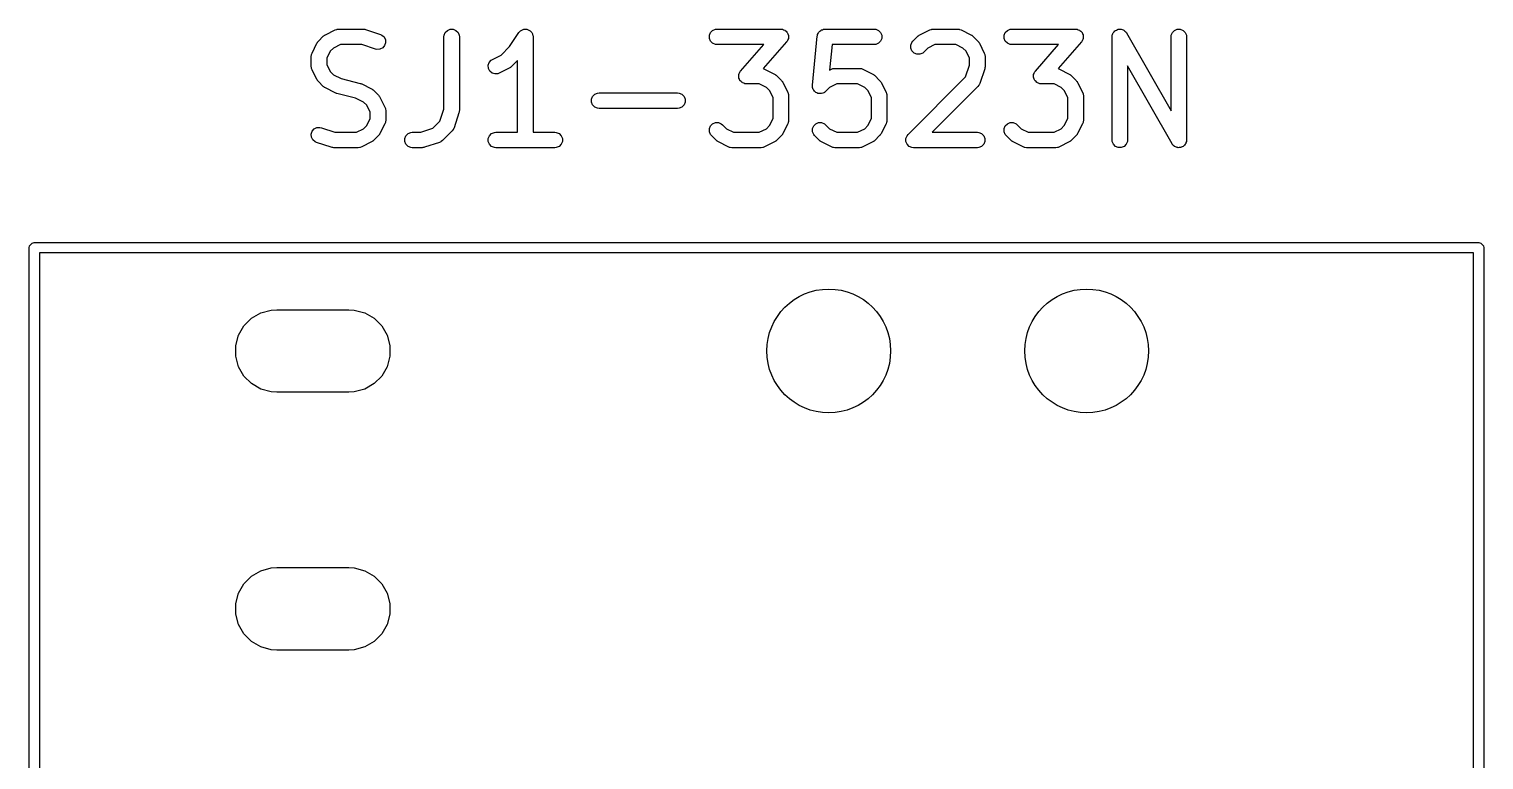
# Model space of a CAD drawing. Extents: x 2.26 to 6.35, y -6.6 to -4.52.
# Drawn here: x 5.761 to 6.316, y -4.884 to -4.605 of the extents above; entities that cross this region are included whole.
import ezdxf

# ---------------------------------------------------------------- set-up
doc = ezdxf.new("R2010")
doc.units = 0
doc.header["$MEASUREMENT"] = 0
doc.layers.add('BLACK', color=7, linetype='CONTINUOUS')

msp = doc.modelspace()

# ---------------------------------------------------------------- linework, layer by layer
at = {"layer": 'BLACK', "linetype": 'CONTINUOUS'}
for p, q in [((5.87363, -4.60749), (5.87738, -4.60562)), ((5.87738, -4.60562), (5.87792, -4.60541)), ((5.87792, -4.60541), (5.87803, -4.60541)), ((5.87803, -4.60541), (5.87812, -4.60536)), ((5.87812, -4.60536), (5.8787, -4.60531)), ((5.8787, -4.60531), (5.88807, -4.60531)), ((5.88807, -4.60531), (5.88837, -4.60534)), ((5.88837, -4.60534), (5.88844, -4.60533)), ((5.88844, -4.60533), (5.88855, -4.60535)), ((5.88855, -4.60535), (5.88865, -4.60536)), ((5.88865, -4.60536), (5.88872, -4.60539)), ((5.88872, -4.60539), (5.88901, -4.60546)), ((5.88901, -4.60546), (5.89463, -4.60733)), ((5.89463, -4.60733), (5.89516, -4.60757)), ((5.91892, -4.60768), (5.91937, -4.60662)), ((5.91937, -4.60662), (5.92018, -4.60581)), ((5.92018, -4.60581), (5.92124, -4.60536)), ((5.92124, -4.60536), (5.9224, -4.60536)), ((5.9224, -4.60536), (5.92346, -4.60581)), ((5.92346, -4.60581), (5.92428, -4.60662)), ((5.92428, -4.60662), (5.92472, -4.60768)), ((5.9439, -4.612), (5.94749, -4.60662)), ((5.94749, -4.60662), (5.94785, -4.60617)), ((5.94749, -4.60662), (5.94749, -4.60662)), ((5.94749, -4.60662), (5.94749, -4.60662)), ((5.94749, -4.60662), (5.94749, -4.60662)), ((5.94785, -4.60617), (5.94809, -4.60601)), ((5.94809, -4.60601), (5.9483, -4.60581)), ((5.9483, -4.60581), (5.94857, -4.60569)), ((5.94857, -4.60569), (5.94881, -4.60553)), ((5.94881, -4.60553), (5.9491, -4.60548)), ((5.9491, -4.60548), (5.94937, -4.60536)), ((5.94937, -4.60536), (5.94966, -4.60536)), ((5.94966, -4.60536), (5.94994, -4.60531)), ((5.94994, -4.60531), (5.95023, -4.60536)), ((5.95023, -4.60536), (5.95052, -4.60536)), ((5.95052, -4.60536), (5.95079, -4.60548)), ((5.95079, -4.60548), (5.95107, -4.60553)), ((5.95107, -4.60553), (5.95131, -4.60569)), ((5.95131, -4.60569), (5.95158, -4.60581)), ((5.95158, -4.60581), (5.95179, -4.60601)), ((5.95179, -4.60601), (5.95203, -4.60617)), ((5.95203, -4.60617), (5.95219, -4.60641)), ((5.95219, -4.60641), (5.9524, -4.60662)), ((5.9524, -4.60662), (5.95251, -4.60689)), ((5.95251, -4.60689), (5.95267, -4.60713)), ((5.95267, -4.60713), (5.95273, -4.60741)), ((5.95273, -4.60741), (5.95284, -4.60768)), ((6.02016, -4.60768), (6.0206, -4.60662)), ((6.0206, -4.60662), (6.02142, -4.60581)), ((6.02142, -4.60581), (6.02248, -4.60536)), ((6.02248, -4.60536), (6.02306, -4.60531)), ((6.02306, -4.60531), (6.04743, -4.60531)), ((6.04743, -4.60531), (6.04773, -4.60534)), ((6.04773, -4.60534), (6.04781, -4.60533)), ((6.04781, -4.60533), (6.04787, -4.60535)), ((6.04787, -4.60535), (6.04801, -4.60536)), ((6.04801, -4.60536), (6.04845, -4.60555)), ((6.04845, -4.60555), (6.0489, -4.6057)), ((6.0489, -4.6057), (6.04898, -4.60577)), ((6.04898, -4.60577), (6.04907, -4.60581)), ((6.04907, -4.60581), (6.04941, -4.60614)), ((6.04941, -4.60614), (6.04977, -4.60646)), ((6.04977, -4.60646), (6.04981, -4.60655)), ((6.04981, -4.60655), (6.04988, -4.60662)), ((6.04988, -4.60662), (6.05007, -4.60706)), ((6.05007, -4.60706), (6.05028, -4.60749)), ((6.06143, -4.60762), (6.06148, -4.6074)), ((6.06148, -4.6074), (6.06168, -4.60702)), ((6.06168, -4.60702), (6.06185, -4.60662)), ((6.06185, -4.60662), (6.06195, -4.60651)), ((6.06195, -4.60651), (6.06202, -4.60638)), ((6.06202, -4.60638), (6.06236, -4.60611)), ((6.06236, -4.60611), (6.06266, -4.60581)), ((6.06266, -4.60581), (6.0628, -4.60575)), ((6.0628, -4.60575), (6.06291, -4.60565)), ((6.06291, -4.60565), (6.06333, -4.60553)), ((6.06333, -4.60553), (6.06373, -4.60536)), ((6.06373, -4.60536), (6.06395, -4.60534)), ((6.06395, -4.60534), (6.06402, -4.60532)), ((6.06402, -4.60532), (6.06409, -4.60533)), ((6.06409, -4.60533), (6.0643, -4.60531)), ((6.0643, -4.60531), (6.08305, -4.60531)), ((6.08305, -4.60531), (6.08363, -4.60536)), ((6.08363, -4.60536), (6.08469, -4.60581)), ((6.08469, -4.60581), (6.08551, -4.60662)), ((6.08551, -4.60662), (6.08595, -4.60768)), ((6.10048, -4.60749), (6.10423, -4.60562)), ((6.10423, -4.60562), (6.10477, -4.60541)), ((6.10477, -4.60541), (6.10487, -4.60541)), ((6.10487, -4.60541), (6.10497, -4.60536)), ((6.10497, -4.60536), (6.10555, -4.60531)), ((6.10555, -4.60531), (6.11492, -4.60531)), ((6.11492, -4.60531), (6.1155, -4.60536)), ((6.1155, -4.60536), (6.1156, -4.60541)), ((6.1156, -4.60541), (6.1157, -4.60541)), ((6.1157, -4.60541), (6.11624, -4.60562)), ((6.11624, -4.60562), (6.11999, -4.60749)), ((6.13265, -4.60768), (6.13309, -4.60662)), ((6.13309, -4.60662), (6.1339, -4.60581)), ((6.1339, -4.60581), (6.13497, -4.60536)), ((6.13497, -4.60536), (6.13554, -4.60531)), ((6.13554, -4.60531), (6.15992, -4.60531)), ((6.15992, -4.60531), (6.16022, -4.60534)), ((6.16022, -4.60534), (6.1603, -4.60533)), ((6.1603, -4.60533), (6.16035, -4.60535)), ((6.16035, -4.60535), (6.16049, -4.60536)), ((6.16049, -4.60536), (6.16093, -4.60555)), ((6.16093, -4.60555), (6.16139, -4.6057)), ((6.16139, -4.6057), (6.16146, -4.60577)), ((6.16146, -4.60577), (6.16156, -4.60581)), ((6.16156, -4.60581), (6.1619, -4.60614)), ((6.1619, -4.60614), (6.16226, -4.60646)), ((6.16226, -4.60646), (6.1623, -4.60655)), ((6.1623, -4.60655), (6.16237, -4.60662)), ((6.16237, -4.60662), (6.16255, -4.60706)), ((6.16255, -4.60706), (6.16277, -4.60749)), ((6.17389, -4.60768), (6.17404, -4.60732)), ((6.17404, -4.60732), (6.17415, -4.60694)), ((6.17415, -4.60694), (6.17426, -4.60679)), ((6.17426, -4.60679), (6.17433, -4.60662)), ((6.17433, -4.60662), (6.17461, -4.60634)), ((6.17461, -4.60634), (6.17485, -4.60603)), ((6.17485, -4.60603), (6.17502, -4.60594)), ((6.17502, -4.60594), (6.17515, -4.60581)), ((6.17515, -4.60581), (6.17551, -4.60566)), ((6.17551, -4.60566), (6.17585, -4.60546)), ((6.17585, -4.60546), (6.17604, -4.60544)), ((6.17604, -4.60544), (6.17621, -4.60536)), ((6.17621, -4.60536), (6.17661, -4.60536)), ((6.17661, -4.60536), (6.17699, -4.60532)), ((6.17699, -4.60532), (6.17718, -4.60536)), ((6.17718, -4.60536), (6.17736, -4.60536)), ((6.17736, -4.60536), (6.17773, -4.60551)), ((6.17773, -4.60551), (6.17811, -4.60562)), ((6.17811, -4.60562), (6.17826, -4.60573)), ((6.17826, -4.60573), (6.17843, -4.60581)), ((6.17843, -4.60581), (6.17871, -4.60608)), ((6.17871, -4.60608), (6.17902, -4.60632)), ((6.17902, -4.60632), (6.17919, -4.60656)), ((6.17919, -4.60656), (6.17924, -4.60662)), ((6.17924, -4.60662), (6.17927, -4.60667)), ((6.17927, -4.60667), (6.17935, -4.6068)), ((6.17935, -4.6068), (6.19633, -4.63651)), ((6.19639, -4.60768), (6.19683, -4.60662)), ((6.19683, -4.60662), (6.19765, -4.60581)), ((6.19765, -4.60581), (6.19871, -4.60536)), ((6.19871, -4.60536), (6.19986, -4.60536)), ((6.19986, -4.60536), (6.20093, -4.60581)), ((6.20093, -4.60581), (6.20174, -4.60662)), ((6.20174, -4.60662), (6.20218, -4.60768)), ((5.86856, -4.61444), (5.87044, -4.61069)), ((5.87044, -4.61069), (5.87059, -4.61044)), ((5.87059, -4.61044), (5.87062, -4.61037)), ((5.87062, -4.61037), (5.87069, -4.61029)), ((5.87069, -4.61029), (5.87074, -4.6102)), ((5.87074, -4.6102), (5.8708, -4.61015)), ((5.8708, -4.61015), (5.87099, -4.60992)), ((5.87099, -4.60992), (5.87286, -4.60805)), ((5.87286, -4.60805), (5.87309, -4.60786)), ((5.87309, -4.60786), (5.87314, -4.6078)), ((5.87314, -4.6078), (5.87323, -4.60775)), ((5.87323, -4.60775), (5.87331, -4.60768)), ((5.87331, -4.60768), (5.87338, -4.60765)), ((5.87338, -4.60765), (5.87363, -4.60749)), ((5.8767, -4.61256), (5.8755, -4.61376)), ((5.8794, -4.61121), (5.8767, -4.61256)), ((5.8876, -4.61121), (5.8794, -4.61121)), ((5.89277, -4.61294), (5.8876, -4.61121)), ((5.89333, -4.61306), (5.89277, -4.61294)), ((5.89448, -4.61298), (5.89333, -4.61306)), ((5.89551, -4.61247), (5.89448, -4.61298)), ((5.89516, -4.60757), (5.89603, -4.60832)), ((5.89626, -4.6116), (5.89551, -4.61247)), ((5.89603, -4.60832), (5.89655, -4.60936)), ((5.89663, -4.6105), (5.89626, -4.6116)), ((5.89655, -4.60936), (5.89663, -4.6105)), ((5.91887, -4.60826), (5.91892, -4.60768)), ((5.91887, -4.6359), (5.91887, -4.60826)), ((5.92472, -4.60768), (5.92477, -4.60826)), ((5.92477, -4.60826), (5.92477, -4.63638)), ((5.94069, -4.61521), (5.9439, -4.612)), ((5.95284, -4.60768), (5.95289, -4.60825)), ((5.95289, -4.60825), (5.95289, -4.60826)), ((5.95289, -4.60826), (5.95289, -4.60826)), ((5.95289, -4.60826), (5.95289, -4.60826)), ((5.95289, -4.60826), (5.95289, -4.64468)), ((6.02016, -4.60884), (6.02016, -4.60768)), ((6.0206, -4.6099), (6.02016, -4.60884)), ((6.02142, -4.61072), (6.0206, -4.6099)), ((6.02248, -4.61116), (6.02142, -4.61072)), ((6.02306, -4.61121), (6.02248, -4.61116)), ((6.04092, -4.61121), (6.02306, -4.61121)), ((6.03208, -4.62131), (6.04092, -4.61121)), ((6.04965, -4.6102), (6.04072, -4.62041)), ((6.04983, -4.60996), (6.04965, -4.6102)), ((6.04988, -4.6099), (6.04983, -4.60996)), ((6.04991, -4.60985), (6.04988, -4.6099)), ((6.04999, -4.60973), (6.04991, -4.60985)), ((6.05014, -4.60928), (6.04999, -4.60973)), ((6.05033, -4.60884), (6.05014, -4.60928)), ((6.05028, -4.60749), (6.05029, -4.60759)), ((6.05029, -4.60759), (6.05033, -4.60768)), ((6.05033, -4.60768), (6.05033, -4.60816)), ((6.05033, -4.60816), (6.05036, -4.60864)), ((6.05036, -4.60864), (6.05033, -4.60874)), ((6.05033, -4.60874), (6.05033, -4.60884)), ((6.05949, -4.62671), (6.06136, -4.60797)), ((6.06136, -4.60797), (6.06141, -4.60776)), ((6.06141, -4.60768), (6.06143, -4.60762)), ((6.06141, -4.60776), (6.06141, -4.60768)), ((6.06697, -4.61121), (6.066, -4.62098)), ((6.08305, -4.61121), (6.06697, -4.61121)), ((6.08363, -4.61116), (6.08305, -4.61121)), ((6.08469, -4.61072), (6.08363, -4.61116)), ((6.08551, -4.6099), (6.08469, -4.61072)), ((6.08595, -4.60884), (6.08551, -4.6099)), ((6.08595, -4.60768), (6.08595, -4.60884)), ((6.09703, -4.61143), (6.09747, -4.61037)), ((6.09703, -4.61259), (6.09703, -4.61143)), ((6.09747, -4.61365), (6.09703, -4.61259)), ((6.09747, -4.61037), (6.09784, -4.60992)), ((6.09784, -4.60992), (6.09971, -4.60805)), ((6.09971, -4.60805), (6.09994, -4.60786)), ((6.09994, -4.60786), (6.09999, -4.6078)), ((6.09999, -4.6078), (6.10008, -4.60775)), ((6.10008, -4.60775), (6.10016, -4.60768)), ((6.10016, -4.60768), (6.10023, -4.60765)), ((6.10023, -4.60765), (6.10048, -4.60749)), ((6.10355, -4.61256), (6.10201, -4.6141)), ((6.10624, -4.61121), (6.10355, -4.61256)), ((6.11422, -4.61121), (6.10624, -4.61121)), ((6.11692, -4.61256), (6.11422, -4.61121)), ((6.11812, -4.61376), (6.11692, -4.61256)), ((6.11999, -4.60749), (6.12024, -4.60765)), ((6.12024, -4.60765), (6.12031, -4.60768)), ((6.12031, -4.60768), (6.12039, -4.60775)), ((6.12039, -4.60775), (6.12048, -4.6078)), ((6.12048, -4.6078), (6.12053, -4.60786)), ((6.12053, -4.60786), (6.12076, -4.60805)), ((6.12076, -4.60805), (6.12263, -4.60992)), ((6.12263, -4.60992), (6.12282, -4.61015)), ((6.12282, -4.61015), (6.12288, -4.6102)), ((6.12288, -4.6102), (6.12293, -4.61029)), ((6.12293, -4.61029), (6.123, -4.61037)), ((6.123, -4.61037), (6.12303, -4.61044)), ((6.12303, -4.61044), (6.12319, -4.61069)), ((6.12319, -4.61069), (6.12506, -4.61444)), ((6.13265, -4.60884), (6.13265, -4.60768)), ((6.13309, -4.6099), (6.13265, -4.60884)), ((6.1339, -4.61072), (6.13309, -4.6099)), ((6.13497, -4.61116), (6.1339, -4.61072)), ((6.13554, -4.61121), (6.13497, -4.61116)), ((6.15341, -4.61121), (6.13554, -4.61121)), ((6.14457, -4.62131), (6.15341, -4.61121)), ((6.16214, -4.6102), (6.1532, -4.62041)), ((6.16232, -4.60996), (6.16214, -4.6102)), ((6.16237, -4.6099), (6.16232, -4.60996)), ((6.16239, -4.60985), (6.16237, -4.6099)), ((6.16247, -4.60973), (6.16239, -4.60985)), ((6.16263, -4.60928), (6.16247, -4.60973)), ((6.16281, -4.60884), (6.16263, -4.60928)), ((6.16277, -4.60749), (6.16277, -4.60759)), ((6.16277, -4.60759), (6.16281, -4.60768)), ((6.16281, -4.60768), (6.16281, -4.60816)), ((6.16281, -4.60816), (6.16284, -4.60864)), ((6.16284, -4.60864), (6.16281, -4.60874)), ((6.16281, -4.60874), (6.16281, -4.60884)), ((6.17384, -4.60805), (6.17386, -4.60798)), ((6.17385, -4.60811), (6.17384, -4.60805)), ((6.17384, -4.60826), (6.17385, -4.60811)), ((6.17384, -4.64763), (6.17384, -4.60826)), ((6.17386, -4.60798), (6.17389, -4.60768)), ((6.19633, -4.60826), (6.19639, -4.60768)), ((6.19633, -4.63651), (6.19633, -4.60826)), ((6.20218, -4.60768), (6.20224, -4.60826)), ((6.20224, -4.60826), (6.20224, -4.64763)), ((5.86825, -4.61576), (5.86831, -4.61518)), ((5.86825, -4.61951), (5.86825, -4.61576)), ((5.86831, -4.61518), (5.86835, -4.61509)), ((5.86835, -4.61498), (5.86856, -4.61444)), ((5.86835, -4.61509), (5.86835, -4.61498)), ((5.8755, -4.61376), (5.87415, -4.61646)), ((5.87415, -4.61646), (5.87415, -4.61881)), ((5.93576, -4.61914), (5.93613, -4.61805)), ((5.93613, -4.61805), (5.93688, -4.61718)), ((5.93688, -4.61718), (5.93737, -4.61687)), ((5.93737, -4.61687), (5.94069, -4.61521)), ((5.94699, -4.61726), (5.94453, -4.61972)), ((5.94699, -4.64468), (5.94699, -4.61726)), ((6.09828, -4.61447), (6.09747, -4.61365)), ((6.09935, -4.61491), (6.09828, -4.61447)), ((6.1005, -4.61491), (6.09935, -4.61491)), ((6.10156, -4.61447), (6.1005, -4.61491)), ((6.10201, -4.6141), (6.10156, -4.61447)), ((6.11947, -4.61646), (6.11812, -4.61376)), ((6.11947, -4.61903), (6.11947, -4.61646)), ((6.12506, -4.61444), (6.12527, -4.61498)), ((6.12527, -4.61498), (6.12528, -4.61509)), ((6.12528, -4.61509), (6.12532, -4.61518)), ((6.12532, -4.61518), (6.12537, -4.61576)), ((6.12537, -4.61576), (6.12537, -4.61951)), ((5.86831, -4.62009), (5.86825, -4.61951)), ((5.86835, -4.62018), (5.86831, -4.62009)), ((5.86835, -4.62029), (5.86835, -4.62018)), ((5.86856, -4.62083), (5.86835, -4.62029)), ((5.87044, -4.62458), (5.86856, -4.62083)), ((5.87415, -4.61881), (5.8755, -4.62151)), ((5.8755, -4.62151), (5.8767, -4.62271)), ((5.8767, -4.62271), (5.87973, -4.62422)), ((5.93585, -4.62029), (5.93576, -4.61914)), ((5.93636, -4.62132), (5.93585, -4.62029)), ((5.93723, -4.62207), (5.93636, -4.62132)), ((5.93832, -4.62244), (5.93723, -4.62207)), ((5.93947, -4.62236), (5.93832, -4.62244)), ((5.94001, -4.62215), (5.93947, -4.62236)), ((5.94376, -4.62028), (5.94001, -4.62215)), ((5.94401, -4.62012), (5.94376, -4.62028)), ((5.94408, -4.62009), (5.94401, -4.62012)), ((5.94416, -4.62002), (5.94408, -4.62009)), ((5.94425, -4.61997), (5.94416, -4.62002)), ((5.9443, -4.61991), (5.94425, -4.61997)), ((5.94453, -4.61972), (5.9443, -4.61991)), ((6.03138, -4.62288), (6.03141, -4.62278)), ((6.03141, -4.62336), (6.03138, -4.62288)), ((6.03141, -4.62268), (6.03159, -4.62224)), ((6.03141, -4.62278), (6.03141, -4.62268)), ((6.03141, -4.62383), (6.03141, -4.62336)), ((6.03145, -4.62393), (6.03141, -4.62383)), ((6.03146, -4.62403), (6.03145, -4.62393)), ((6.03167, -4.62446), (6.03146, -4.62403)), ((6.03159, -4.62224), (6.03175, -4.62179)), ((6.03175, -4.62179), (6.03183, -4.62167)), ((6.03183, -4.62167), (6.03185, -4.62162)), ((6.03185, -4.62162), (6.03191, -4.62156)), ((6.03191, -4.62156), (6.03208, -4.62131)), ((6.04072, -4.62041), (6.04125, -4.62062)), ((6.04125, -4.62062), (6.045, -4.62249)), ((6.045, -4.62249), (6.04525, -4.62265)), ((6.04525, -4.62265), (6.04532, -4.62268)), ((6.04532, -4.62268), (6.0454, -4.62274)), ((6.0454, -4.62274), (6.04549, -4.6228)), ((6.04549, -4.6228), (6.04554, -4.62286)), ((6.04554, -4.62286), (6.04577, -4.62305)), ((6.04577, -4.62305), (6.04764, -4.62492)), ((6.066, -4.62098), (6.06673, -4.62062)), ((6.06673, -4.62062), (6.06727, -4.62041)), ((6.06727, -4.62041), (6.06738, -4.6204)), ((6.06738, -4.6204), (6.06748, -4.62036)), ((6.06748, -4.62036), (6.06805, -4.62031)), ((6.06805, -4.62031), (6.07743, -4.62031)), ((6.07743, -4.62031), (6.078, -4.62036)), ((6.078, -4.62036), (6.0781, -4.6204)), ((6.0781, -4.6204), (6.07821, -4.62041)), ((6.07821, -4.62041), (6.07875, -4.62062)), ((6.07875, -4.62062), (6.0825, -4.62249)), ((6.0825, -4.62249), (6.08274, -4.62265)), ((6.08274, -4.62265), (6.08282, -4.62268)), ((6.08282, -4.62268), (6.0829, -4.62274)), ((6.0829, -4.62274), (6.08299, -4.6228)), ((6.08299, -4.6228), (6.08304, -4.62286)), ((6.08304, -4.62286), (6.08326, -4.62305)), ((6.08326, -4.62305), (6.08514, -4.62492)), ((6.09596, -4.64554), (6.11796, -4.62354)), ((6.11796, -4.62354), (6.11947, -4.61903)), ((6.12522, -4.62044), (6.12335, -4.62607)), ((6.12529, -4.62016), (6.12522, -4.62044)), ((6.12532, -4.62009), (6.12529, -4.62016)), ((6.12533, -4.61998), (6.12532, -4.62009)), ((6.12535, -4.61988), (6.12533, -4.61998)), ((6.12537, -4.61951), (6.12534, -4.6198)), ((6.12534, -4.6198), (6.12535, -4.61988)), ((6.14386, -4.62288), (6.1439, -4.62278)), ((6.1439, -4.62336), (6.14386, -4.62288)), ((6.1439, -4.62268), (6.14408, -4.62224)), ((6.1439, -4.62278), (6.1439, -4.62268)), ((6.1439, -4.62383), (6.1439, -4.62336)), ((6.14393, -4.62393), (6.1439, -4.62383)), ((6.14394, -4.62403), (6.14393, -4.62393)), ((6.14415, -4.62446), (6.14394, -4.62403)), ((6.14408, -4.62224), (6.14423, -4.62179)), ((6.14423, -4.62179), (6.14432, -4.62167)), ((6.14432, -4.62167), (6.14434, -4.62162)), ((6.14434, -4.62162), (6.14439, -4.62156)), ((6.14439, -4.62156), (6.14457, -4.62131)), ((6.1532, -4.62041), (6.15374, -4.62062)), ((6.15374, -4.62062), (6.15749, -4.62249)), ((6.15749, -4.62249), (6.15773, -4.62265)), ((6.15773, -4.62265), (6.15781, -4.62268)), ((6.15781, -4.62268), (6.15789, -4.62274)), ((6.15789, -4.62274), (6.15798, -4.6228)), ((6.15798, -4.6228), (6.15803, -4.62286)), ((6.15803, -4.62286), (6.15825, -4.62305)), ((6.15825, -4.62305), (6.16013, -4.62492)), ((6.19672, -4.6491), (6.17974, -4.61938)), ((6.17974, -4.61938), (6.17974, -4.64763)), ((5.87059, -4.62483), (5.87044, -4.62458)), ((5.87062, -4.6249), (5.87059, -4.62483)), ((5.87069, -4.62498), (5.87062, -4.6249)), ((5.87074, -4.62507), (5.87069, -4.62498)), ((5.8708, -4.62512), (5.87074, -4.62507)), ((5.87099, -4.62535), (5.8708, -4.62512)), ((5.87286, -4.62722), (5.87099, -4.62535)), ((5.87309, -4.62741), (5.87286, -4.62722)), ((5.87314, -4.62747), (5.87309, -4.62741)), ((5.87323, -4.62752), (5.87314, -4.62747)), ((5.87331, -4.62759), (5.87323, -4.62752)), ((5.87338, -4.62762), (5.87331, -4.62759)), ((5.87363, -4.62777), (5.87338, -4.62762)), ((5.87738, -4.62965), (5.87363, -4.62777)), ((5.87742, -4.62967), (5.87738, -4.62965)), ((5.87744, -4.62968), (5.87742, -4.62967)), ((5.87768, -4.62976), (5.87744, -4.62968)), ((5.87973, -4.62422), (5.88692, -4.62602)), ((5.88692, -4.62602), (5.88696, -4.62603)), ((5.88696, -4.62603), (5.88698, -4.62604)), ((5.88698, -4.62604), (5.88722, -4.62613)), ((5.88722, -4.62613), (5.88746, -4.62621)), ((5.88746, -4.62621), (5.88748, -4.62623)), ((5.88748, -4.62623), (5.88752, -4.62624)), ((5.88752, -4.62624), (5.89127, -4.62812)), ((5.89127, -4.62812), (5.89152, -4.62827)), ((5.89152, -4.62827), (5.89159, -4.6283)), ((5.89159, -4.6283), (5.89167, -4.62837)), ((5.89167, -4.62837), (5.89176, -4.62843)), ((5.89176, -4.62843), (5.89181, -4.62848)), ((5.89181, -4.62848), (5.89204, -4.62867)), ((5.89204, -4.62867), (5.89391, -4.63054)), ((5.97749, -4.62974), (5.97806, -4.62968)), ((5.97806, -4.62968), (6.00806, -4.62968)), ((6.00806, -4.62968), (6.00864, -4.62974)), ((6.03185, -4.6249), (6.03167, -4.62446)), ((6.03192, -4.62497), (6.03185, -4.6249)), ((6.03197, -4.62506), (6.03192, -4.62497)), ((6.03233, -4.62537), (6.03197, -4.62506)), ((6.03267, -4.62571), (6.03233, -4.62537)), ((6.03276, -4.62575), (6.03267, -4.62571)), ((6.03283, -4.62582), (6.03276, -4.62575)), ((6.03329, -4.62597), (6.03283, -4.62582)), ((6.03373, -4.62615), (6.03329, -4.62597)), ((6.03387, -4.62617), (6.03373, -4.62615)), ((6.03392, -4.62619), (6.03387, -4.62617)), ((6.034, -4.62618), (6.03392, -4.62619)), ((6.03431, -4.62621), (6.034, -4.62618)), ((6.03923, -4.62621), (6.03431, -4.62621)), ((6.04193, -4.62756), (6.03923, -4.62621)), ((6.04313, -4.62876), (6.04193, -4.62756)), ((6.04448, -4.63145), (6.04313, -4.62876)), ((6.04764, -4.62492), (6.04783, -4.62515)), ((6.04783, -4.62515), (6.04789, -4.6252)), ((6.04789, -4.6252), (6.04794, -4.62529)), ((6.04794, -4.62529), (6.04801, -4.62537)), ((6.04801, -4.62537), (6.04804, -4.62544)), ((6.04804, -4.62544), (6.0482, -4.62569)), ((6.0482, -4.62569), (6.05007, -4.62944)), ((6.05007, -4.62944), (6.05028, -4.62998)), ((6.05949, -4.62729), (6.05949, -4.62671)), ((6.05953, -4.62744), (6.05949, -4.62729)), ((6.05953, -4.62758), (6.05953, -4.62744)), ((6.0597, -4.62798), (6.05953, -4.62758)), ((6.05982, -4.6284), (6.0597, -4.62798)), ((6.05992, -4.62851), (6.05982, -4.6284)), ((6.05997, -4.62865), (6.05992, -4.62851)), ((6.06028, -4.62895), (6.05997, -4.62865)), ((6.06055, -4.62929), (6.06028, -4.62895)), ((6.06068, -4.62936), (6.06055, -4.62929)), ((6.06079, -4.62946), (6.06068, -4.62936)), ((6.06119, -4.62963), (6.06079, -4.62946)), ((6.06157, -4.62983), (6.06119, -4.62963)), ((6.06382, -4.62961), (6.0634, -4.62974)), ((6.06393, -4.62952), (6.06382, -4.62961)), ((6.06407, -4.62946), (6.06393, -4.62952)), ((6.06452, -4.6291), (6.06407, -4.62946)), ((6.06605, -4.62756), (6.06452, -4.6291)), ((6.06875, -4.62621), (6.06605, -4.62756)), ((6.07673, -4.62621), (6.06875, -4.62621)), ((6.07943, -4.62756), (6.07673, -4.62621)), ((6.08062, -4.62876), (6.07943, -4.62756)), ((6.08197, -4.63145), (6.08062, -4.62876)), ((6.08514, -4.62492), (6.08532, -4.62515)), ((6.08532, -4.62515), (6.08538, -4.6252)), ((6.08538, -4.6252), (6.08544, -4.62529)), ((6.08544, -4.62529), (6.08551, -4.62537)), ((6.08551, -4.62537), (6.08554, -4.62544)), ((6.08554, -4.62544), (6.08569, -4.62569)), ((6.08569, -4.62569), (6.08757, -4.62944)), ((6.08757, -4.62944), (6.08777, -4.62998)), ((6.12263, -4.62722), (6.10518, -4.64468)), ((6.123, -4.62677), (6.12263, -4.62722)), ((6.12304, -4.62668), (6.123, -4.62677)), ((6.12311, -4.6266), (6.12304, -4.62668)), ((6.12335, -4.62607), (6.12311, -4.6266)), ((6.14434, -4.6249), (6.14415, -4.62446)), ((6.14441, -4.62497), (6.14434, -4.6249)), ((6.14445, -4.62506), (6.14441, -4.62497)), ((6.14481, -4.62537), (6.14445, -4.62506)), ((6.14515, -4.62571), (6.14481, -4.62537)), ((6.14524, -4.62575), (6.14515, -4.62571)), ((6.14532, -4.62582), (6.14524, -4.62575)), ((6.14577, -4.62597), (6.14532, -4.62582)), ((6.14622, -4.62615), (6.14577, -4.62597)), ((6.14636, -4.62617), (6.14622, -4.62615)), ((6.14641, -4.62619), (6.14636, -4.62617)), ((6.14649, -4.62618), (6.14641, -4.62619)), ((6.14679, -4.62621), (6.14649, -4.62618)), ((6.15172, -4.62621), (6.14679, -4.62621)), ((6.15442, -4.62756), (6.15172, -4.62621)), ((6.15561, -4.62876), (6.15442, -4.62756)), ((6.15696, -4.63145), (6.15561, -4.62876)), ((6.16013, -4.62492), (6.16031, -4.62515)), ((6.16031, -4.62515), (6.16037, -4.6252)), ((6.16037, -4.6252), (6.16043, -4.62529)), ((6.16043, -4.62529), (6.1605, -4.62537)), ((6.1605, -4.62537), (6.16053, -4.62544)), ((6.16053, -4.62544), (6.16068, -4.62569)), ((6.16068, -4.62569), (6.16256, -4.62944)), ((6.16256, -4.62944), (6.16276, -4.62998)), ((5.87792, -4.62986), (5.87768, -4.62976)), ((5.87794, -4.62986), (5.87792, -4.62986)), ((5.87798, -4.62987), (5.87794, -4.62986)), ((5.88517, -4.63167), (5.87798, -4.62987)), ((5.8882, -4.63318), (5.88517, -4.63167)), ((5.8894, -4.63438), (5.8882, -4.63318)), ((5.89075, -4.63708), (5.8894, -4.63438)), ((5.89391, -4.63054), (5.8941, -4.63077)), ((5.8941, -4.63077), (5.89416, -4.63082)), ((5.89416, -4.63082), (5.89421, -4.63091)), ((5.89421, -4.63091), (5.89428, -4.63099)), ((5.89428, -4.63099), (5.89431, -4.63106)), ((5.89431, -4.63106), (5.89447, -4.63131)), ((5.89447, -4.63131), (5.89634, -4.63506)), ((5.89634, -4.63506), (5.89655, -4.6356)), ((5.97517, -4.63206), (5.97561, -4.63099)), ((5.97517, -4.63321), (5.97517, -4.63206)), ((5.97561, -4.63427), (5.97517, -4.63321)), ((5.97561, -4.63099), (5.97642, -4.63018)), ((5.97642, -4.63509), (5.97561, -4.63427)), ((5.97642, -4.63018), (5.97749, -4.62974)), ((5.97749, -4.63553), (5.97642, -4.63509)), ((6.00864, -4.62974), (6.0097, -4.63018)), ((6.0097, -4.63509), (6.00864, -4.63553)), ((6.0097, -4.63018), (6.01051, -4.63099)), ((6.01051, -4.63427), (6.0097, -4.63509)), ((6.01051, -4.63099), (6.01096, -4.63206)), ((6.01096, -4.63321), (6.01051, -4.63427)), ((6.01096, -4.63206), (6.01096, -4.63321)), ((6.04448, -4.63943), (6.04448, -4.63145)), ((6.05028, -4.62998), (6.05029, -4.63008)), ((6.05029, -4.63008), (6.05033, -4.63018)), ((6.05033, -4.63018), (6.05038, -4.63076)), ((6.05038, -4.63076), (6.05038, -4.64013)), ((6.06171, -4.62985), (6.06157, -4.62983)), ((6.06185, -4.6299), (6.06171, -4.62985)), ((6.06228, -4.6299), (6.06185, -4.6299)), ((6.06271, -4.62995), (6.06228, -4.6299)), ((6.06286, -4.6299), (6.06271, -4.62995)), ((6.063, -4.6299), (6.06286, -4.6299)), ((6.0634, -4.62974), (6.063, -4.6299)), ((6.08197, -4.63943), (6.08197, -4.63145)), ((6.08777, -4.62998), (6.08778, -4.63008)), ((6.08778, -4.63008), (6.08782, -4.63018)), ((6.08782, -4.63018), (6.08788, -4.63076)), ((6.08788, -4.63076), (6.08788, -4.64013)), ((6.15696, -4.63943), (6.15696, -4.63145)), ((6.16276, -4.62998), (6.16277, -4.63008)), ((6.16277, -4.63008), (6.16281, -4.63018)), ((6.16281, -4.63018), (6.16287, -4.63076)), ((6.16287, -4.63076), (6.16287, -4.64013)), ((5.8894, -4.64213), (5.89075, -4.63943)), ((5.89075, -4.63943), (5.89075, -4.63708)), ((5.89655, -4.6356), (5.89655, -4.63571)), ((5.89655, -4.63571), (5.89659, -4.63581)), ((5.89659, -4.64071), (5.89655, -4.64081)), ((5.89659, -4.63581), (5.89665, -4.63638)), ((5.89665, -4.64013), (5.89659, -4.64071)), ((5.89665, -4.63638), (5.89665, -4.64013)), ((5.9146, -4.64318), (5.91736, -4.64041)), ((5.91736, -4.64041), (5.91887, -4.6359)), ((5.92462, -4.63732), (5.92275, -4.64294)), ((5.92469, -4.63703), (5.92462, -4.63732)), ((5.92472, -4.63696), (5.92469, -4.63703)), ((5.92473, -4.63685), (5.92472, -4.63696)), ((5.92475, -4.63675), (5.92473, -4.63685)), ((5.92477, -4.63638), (5.92474, -4.63667)), ((5.92474, -4.63667), (5.92475, -4.63675)), ((5.97806, -4.63559), (5.97749, -4.63553)), ((6.00806, -4.63559), (5.97806, -4.63559)), ((6.00864, -4.63553), (6.00806, -4.63559)), ((6.04313, -4.64213), (6.04448, -4.63943)), ((6.05033, -4.64071), (6.05029, -4.64081)), ((6.05038, -4.64013), (6.05033, -4.64071)), ((6.08062, -4.64213), (6.08197, -4.63943)), ((6.08782, -4.64071), (6.08778, -4.64081)), ((6.08788, -4.64013), (6.08782, -4.64071)), ((6.15561, -4.64213), (6.15696, -4.63943)), ((6.16281, -4.64071), (6.16277, -4.64081)), ((6.16287, -4.64013), (6.16281, -4.64071)), ((5.86827, -4.64539), (5.86864, -4.64429)), ((5.86835, -4.64654), (5.86827, -4.64539)), ((5.86864, -4.64429), (5.86939, -4.64342)), ((5.86939, -4.64342), (5.87042, -4.64291)), ((5.87042, -4.64291), (5.87157, -4.64283)), ((5.87157, -4.64283), (5.87214, -4.64295)), ((5.87214, -4.64295), (5.87731, -4.64468)), ((5.87731, -4.64468), (5.8855, -4.64468)), ((5.8855, -4.64468), (5.8882, -4.64333)), ((5.8882, -4.64333), (5.8894, -4.64213)), ((5.89391, -4.64597), (5.89204, -4.64784)), ((5.8941, -4.64574), (5.89391, -4.64597)), ((5.89416, -4.64569), (5.8941, -4.64574)), ((5.89421, -4.6456), (5.89416, -4.64569)), ((5.89428, -4.64552), (5.89421, -4.6456)), ((5.89431, -4.64545), (5.89428, -4.64552)), ((5.89447, -4.6452), (5.89431, -4.64545)), ((5.89634, -4.64145), (5.89447, -4.6452)), ((5.89655, -4.64091), (5.89634, -4.64145)), ((5.89655, -4.64081), (5.89655, -4.64091)), ((5.90393, -4.64705), (5.90437, -4.64599)), ((5.90437, -4.64599), (5.90518, -4.64518)), ((5.90518, -4.64518), (5.90625, -4.64473)), ((5.90625, -4.64473), (5.90682, -4.64468)), ((5.90682, -4.64468), (5.91009, -4.64468)), ((5.91009, -4.64468), (5.9146, -4.64318)), ((5.92203, -4.64409), (5.91828, -4.64784)), ((5.9224, -4.64365), (5.92203, -4.64409)), ((5.92244, -4.64355), (5.9224, -4.64365)), ((5.92251, -4.64347), (5.92244, -4.64355)), ((5.92275, -4.64294), (5.92251, -4.64347)), ((5.9358, -4.64705), (5.93624, -4.64599)), ((5.93624, -4.64599), (5.93705, -4.64518)), ((5.93705, -4.64518), (5.93812, -4.64473)), ((5.93812, -4.64473), (5.93869, -4.64468)), ((5.93869, -4.64468), (5.94699, -4.64468)), ((5.95289, -4.64468), (5.96119, -4.64468)), ((5.96119, -4.64468), (5.96177, -4.64473)), ((5.96177, -4.64473), (5.96283, -4.64518)), ((5.96283, -4.64518), (5.96365, -4.64599)), ((5.96365, -4.64599), (5.96409, -4.64705)), ((6.02016, -4.64331), (6.0206, -4.64224)), ((6.02016, -4.64446), (6.02016, -4.64331)), ((6.0206, -4.64552), (6.02016, -4.64446)), ((6.0206, -4.64224), (6.02142, -4.64143)), ((6.02097, -4.64597), (6.0206, -4.64552)), ((6.02284, -4.64784), (6.02097, -4.64597)), ((6.02142, -4.64143), (6.02248, -4.64099)), ((6.02248, -4.64099), (6.02363, -4.64099)), ((6.02363, -4.64099), (6.0247, -4.64143)), ((6.0247, -4.64143), (6.02515, -4.64179)), ((6.02515, -4.64179), (6.02668, -4.64333)), ((6.02668, -4.64333), (6.02938, -4.64468)), ((6.02938, -4.64468), (6.03923, -4.64468)), ((6.03923, -4.64468), (6.04193, -4.64333)), ((6.04193, -4.64333), (6.04313, -4.64213)), ((6.04764, -4.64597), (6.04577, -4.64784)), ((6.04783, -4.64574), (6.04764, -4.64597)), ((6.04789, -4.64569), (6.04783, -4.64574)), ((6.04794, -4.6456), (6.04789, -4.64569)), ((6.04801, -4.64552), (6.04794, -4.6456)), ((6.04804, -4.64545), (6.04801, -4.64552)), ((6.0482, -4.6452), (6.04804, -4.64545)), ((6.05007, -4.64145), (6.0482, -4.6452)), ((6.05028, -4.64091), (6.05007, -4.64145)), ((6.05029, -4.64081), (6.05028, -4.64091)), ((6.05953, -4.64331), (6.05997, -4.64224)), ((6.05953, -4.64446), (6.05953, -4.64331)), ((6.05997, -4.64552), (6.05953, -4.64446)), ((6.05997, -4.64224), (6.06079, -4.64143)), ((6.06034, -4.64597), (6.05997, -4.64552)), ((6.06221, -4.64784), (6.06034, -4.64597)), ((6.06079, -4.64143), (6.06185, -4.64099)), ((6.06185, -4.64099), (6.063, -4.64099)), ((6.063, -4.64099), (6.06407, -4.64143)), ((6.06407, -4.64143), (6.06452, -4.64179)), ((6.06452, -4.64179), (6.06605, -4.64333)), ((6.06605, -4.64333), (6.06875, -4.64468)), ((6.06875, -4.64468), (6.07673, -4.64468)), ((6.07673, -4.64468), (6.07943, -4.64333)), ((6.07943, -4.64333), (6.08062, -4.64213)), ((6.08514, -4.64597), (6.08326, -4.64784)), ((6.08532, -4.64574), (6.08514, -4.64597)), ((6.08538, -4.64569), (6.08532, -4.64574)), ((6.08544, -4.6456), (6.08538, -4.64569)), ((6.08551, -4.64552), (6.08544, -4.6456)), ((6.08554, -4.64545), (6.08551, -4.64552)), ((6.08569, -4.6452), (6.08554, -4.64545)), ((6.08757, -4.64145), (6.08569, -4.6452)), ((6.08777, -4.64091), (6.08757, -4.64145)), ((6.08778, -4.64081), (6.08777, -4.64091)), ((6.09515, -4.64705), (6.09559, -4.64599)), ((6.09559, -4.64599), (6.09596, -4.64554)), ((6.10518, -4.64468), (6.12242, -4.64468)), ((6.12242, -4.64468), (6.123, -4.64473)), ((6.123, -4.64473), (6.12406, -4.64518)), ((6.12406, -4.64518), (6.12488, -4.64599)), ((6.12488, -4.64599), (6.12532, -4.64705)), ((6.13265, -4.64331), (6.13309, -4.64224)), ((6.13265, -4.64446), (6.13265, -4.64331)), ((6.13309, -4.64552), (6.13265, -4.64446)), ((6.13309, -4.64224), (6.1339, -4.64143)), ((6.13346, -4.64597), (6.13309, -4.64552)), ((6.13533, -4.64784), (6.13346, -4.64597)), ((6.1339, -4.64143), (6.13497, -4.64099)), ((6.13497, -4.64099), (6.13612, -4.64099)), ((6.13612, -4.64099), (6.13718, -4.64143)), ((6.13718, -4.64143), (6.13763, -4.64179)), ((6.13763, -4.64179), (6.13917, -4.64333)), ((6.13917, -4.64333), (6.14187, -4.64468)), ((6.14187, -4.64468), (6.15172, -4.64468)), ((6.15172, -4.64468), (6.15442, -4.64333)), ((6.15442, -4.64333), (6.15561, -4.64213)), ((6.16013, -4.64597), (6.15825, -4.64784)), ((6.16031, -4.64574), (6.16013, -4.64597)), ((6.16037, -4.64569), (6.16031, -4.64574)), ((6.16043, -4.6456), (6.16037, -4.64569)), ((6.1605, -4.64552), (6.16043, -4.6456)), ((6.16053, -4.64545), (6.1605, -4.64552)), ((6.16068, -4.6452), (6.16053, -4.64545)), ((6.16256, -4.64145), (6.16068, -4.6452)), ((6.16276, -4.64091), (6.16256, -4.64145)), ((6.16277, -4.64081), (6.16276, -4.64091)), ((5.86887, -4.64757), (5.86835, -4.64654)), ((5.86974, -4.64832), (5.86887, -4.64757)), ((5.87027, -4.64856), (5.86974, -4.64832)), ((5.87589, -4.65043), (5.87027, -4.64856)), ((5.87618, -4.6505), (5.87589, -4.65043)), ((5.87625, -4.65053), (5.87618, -4.6505)), ((5.87635, -4.65054), (5.87625, -4.65053)), ((5.87646, -4.65056), (5.87635, -4.65054)), ((5.87653, -4.65055), (5.87646, -4.65056)), ((5.87683, -4.65058), (5.87653, -4.65055)), ((5.8862, -4.65058), (5.87683, -4.65058)), ((5.88678, -4.65053), (5.8862, -4.65058)), ((5.88687, -4.65049), (5.88678, -4.65053)), ((5.88698, -4.65048), (5.88687, -4.65049)), ((5.88752, -4.65027), (5.88698, -4.65048)), ((5.89127, -4.6484), (5.88752, -4.65027)), ((5.89152, -4.64824), (5.89127, -4.6484)), ((5.89159, -4.64821), (5.89152, -4.64824)), ((5.89167, -4.64814), (5.89159, -4.64821)), ((5.89176, -4.64809), (5.89167, -4.64814)), ((5.89181, -4.64803), (5.89176, -4.64809)), ((5.89204, -4.64784), (5.89181, -4.64803)), ((5.90393, -4.64821), (5.90393, -4.64705)), ((5.90437, -4.64927), (5.90393, -4.64821)), ((5.90518, -4.65009), (5.90437, -4.64927)), ((5.90625, -4.65053), (5.90518, -4.65009)), ((5.90682, -4.65058), (5.90625, -4.65053)), ((5.91057, -4.65058), (5.90682, -4.65058)), ((5.91086, -4.65055), (5.91057, -4.65058)), ((5.91094, -4.65056), (5.91086, -4.65055)), ((5.91104, -4.65054), (5.91094, -4.65056)), ((5.91115, -4.65053), (5.91104, -4.65054)), ((5.91122, -4.6505), (5.91115, -4.65053)), ((5.91151, -4.65043), (5.91122, -4.6505)), ((5.91713, -4.64856), (5.91151, -4.65043)), ((5.91766, -4.64832), (5.91713, -4.64856)), ((5.91774, -4.64825), (5.91766, -4.64832)), ((5.91784, -4.64821), (5.91774, -4.64825)), ((5.91828, -4.64784), (5.91784, -4.64821)), ((5.9358, -4.64821), (5.9358, -4.64705)), ((5.93624, -4.64927), (5.9358, -4.64821)), ((5.93705, -4.65009), (5.93624, -4.64927)), ((5.93812, -4.65053), (5.93705, -4.65009)), ((5.93869, -4.65058), (5.93812, -4.65053)), ((5.96119, -4.65058), (5.93869, -4.65058)), ((5.96177, -4.65053), (5.96119, -4.65058)), ((5.96283, -4.65009), (5.96177, -4.65053)), ((5.96365, -4.64927), (5.96283, -4.65009)), ((5.96409, -4.64821), (5.96365, -4.64927)), ((5.96409, -4.64705), (5.96409, -4.64821)), ((6.02307, -4.64803), (6.02284, -4.64784)), ((6.02312, -4.64809), (6.02307, -4.64803)), ((6.02321, -4.64814), (6.02312, -4.64809)), ((6.02329, -4.64821), (6.02321, -4.64814)), ((6.02336, -4.64824), (6.02329, -4.64821)), ((6.02361, -4.6484), (6.02336, -4.64824)), ((6.02736, -4.65027), (6.02361, -4.6484)), ((6.0279, -4.65048), (6.02736, -4.65027)), ((6.02801, -4.65049), (6.0279, -4.65048)), ((6.02811, -4.65053), (6.02801, -4.65049)), ((6.02868, -4.65058), (6.02811, -4.65053)), ((6.03993, -4.65058), (6.02868, -4.65058)), ((6.04051, -4.65053), (6.03993, -4.65058)), ((6.0406, -4.65049), (6.04051, -4.65053)), ((6.04071, -4.65048), (6.0406, -4.65049)), ((6.04125, -4.65027), (6.04071, -4.65048)), ((6.045, -4.6484), (6.04125, -4.65027)), ((6.04525, -4.64824), (6.045, -4.6484)), ((6.04532, -4.64821), (6.04525, -4.64824)), ((6.0454, -4.64814), (6.04532, -4.64821)), ((6.04549, -4.64809), (6.0454, -4.64814)), ((6.04554, -4.64803), (6.04549, -4.64809)), ((6.04577, -4.64784), (6.04554, -4.64803)), ((6.06244, -4.64803), (6.06221, -4.64784)), ((6.06249, -4.64809), (6.06244, -4.64803)), ((6.06258, -4.64814), (6.06249, -4.64809)), ((6.06266, -4.64821), (6.06258, -4.64814)), ((6.06273, -4.64824), (6.06266, -4.64821)), ((6.06298, -4.6484), (6.06273, -4.64824)), ((6.06673, -4.65027), (6.06298, -4.6484)), ((6.06727, -4.65048), (6.06673, -4.65027)), ((6.06738, -4.65049), (6.06727, -4.65048)), ((6.06748, -4.65053), (6.06738, -4.65049)), ((6.06805, -4.65058), (6.06748, -4.65053)), ((6.07743, -4.65058), (6.06805, -4.65058)), ((6.078, -4.65053), (6.07743, -4.65058)), ((6.0781, -4.65049), (6.078, -4.65053)), ((6.07821, -4.65048), (6.0781, -4.65049)), ((6.07875, -4.65027), (6.07821, -4.65048)), ((6.0825, -4.6484), (6.07875, -4.65027)), ((6.08274, -4.64824), (6.0825, -4.6484)), ((6.08282, -4.64821), (6.08274, -4.64824)), ((6.0829, -4.64814), (6.08282, -4.64821)), ((6.08299, -4.64809), (6.0829, -4.64814)), ((6.08304, -4.64803), (6.08299, -4.64809)), ((6.08326, -4.64784), (6.08304, -4.64803)), ((6.09515, -4.64821), (6.09515, -4.64705)), ((6.09559, -4.64927), (6.09515, -4.64821)), ((6.09641, -4.65009), (6.09559, -4.64927)), ((6.09747, -4.65053), (6.09641, -4.65009)), ((6.09805, -4.65058), (6.09747, -4.65053)), ((6.12242, -4.65058), (6.09805, -4.65058)), ((6.123, -4.65053), (6.12242, -4.65058)), ((6.12406, -4.65009), (6.123, -4.65053)), ((6.12488, -4.64927), (6.12406, -4.65009)), ((6.12532, -4.64821), (6.12488, -4.64927)), ((6.12532, -4.64705), (6.12532, -4.64821)), ((6.13556, -4.64803), (6.13533, -4.64784)), ((6.13561, -4.64809), (6.13556, -4.64803)), ((6.1357, -4.64814), (6.13561, -4.64809)), ((6.13578, -4.64821), (6.1357, -4.64814)), ((6.13585, -4.64824), (6.13578, -4.64821)), ((6.1361, -4.6484), (6.13585, -4.64824)), ((6.13985, -4.65027), (6.1361, -4.6484)), ((6.14039, -4.65048), (6.13985, -4.65027)), ((6.14049, -4.65049), (6.14039, -4.65048)), ((6.14059, -4.65053), (6.14049, -4.65049)), ((6.14117, -4.65058), (6.14059, -4.65053)), ((6.15242, -4.65058), (6.14117, -4.65058)), ((6.15299, -4.65053), (6.15242, -4.65058)), ((6.15309, -4.65049), (6.15299, -4.65053)), ((6.1532, -4.65048), (6.15309, -4.65049)), ((6.15374, -4.65027), (6.1532, -4.65048)), ((6.15749, -4.6484), (6.15374, -4.65027)), ((6.15773, -4.64824), (6.15749, -4.6484)), ((6.15781, -4.64821), (6.15773, -4.64824)), ((6.15789, -4.64814), (6.15781, -4.64821)), ((6.15798, -4.64809), (6.15789, -4.64814)), ((6.15803, -4.64803), (6.15798, -4.64809)), ((6.15825, -4.64784), (6.15803, -4.64803)), ((6.17389, -4.64821), (6.17384, -4.64763)), ((6.17433, -4.64927), (6.17389, -4.64821)), ((6.17515, -4.65009), (6.17433, -4.64927)), ((6.17621, -4.65053), (6.17515, -4.65009)), ((6.17736, -4.65053), (6.17621, -4.65053)), ((6.17843, -4.65009), (6.17736, -4.65053)), ((6.17924, -4.64927), (6.17843, -4.65009)), ((6.17968, -4.64821), (6.17924, -4.64927)), ((6.17974, -4.64763), (6.17968, -4.64821)), ((6.19681, -4.64922), (6.19672, -4.6491)), ((6.19683, -4.64927), (6.19681, -4.64922)), ((6.19689, -4.64933), (6.19683, -4.64927)), ((6.19706, -4.64957), (6.19689, -4.64933)), ((6.19737, -4.64981), (6.19706, -4.64957)), ((6.19765, -4.65009), (6.19737, -4.64981)), ((6.19782, -4.65016), (6.19765, -4.65009)), ((6.19797, -4.65027), (6.19782, -4.65016)), ((6.19835, -4.65038), (6.19797, -4.65027)), ((6.19871, -4.65053), (6.19835, -4.65038)), ((6.1989, -4.65053), (6.19871, -4.65053)), ((6.19908, -4.65058), (6.1989, -4.65053)), ((6.19947, -4.65053), (6.19908, -4.65058)), ((6.19986, -4.65053), (6.19947, -4.65053)), ((6.20004, -4.65045), (6.19986, -4.65053)), ((6.20022, -4.65043), (6.20004, -4.65045)), ((6.20056, -4.65024), (6.20022, -4.65043)), ((6.20093, -4.65009), (6.20056, -4.65024)), ((6.20106, -4.64995), (6.20093, -4.65009)), ((6.20122, -4.64986), (6.20106, -4.64995)), ((6.20146, -4.64955), (6.20122, -4.64986)), ((6.20174, -4.64927), (6.20146, -4.64955)), ((6.20181, -4.6491), (6.20174, -4.64927)), ((6.20193, -4.64895), (6.20181, -4.6491)), ((6.20203, -4.64857), (6.20193, -4.64895)), ((6.20218, -4.64821), (6.20203, -4.64857)), ((6.20221, -4.64791), (6.20218, -4.64821)), ((6.20223, -4.64784), (6.20221, -4.64791)), ((6.20224, -4.64763), (6.20222, -4.64778)), ((6.20222, -4.64778), (6.20223, -4.64784)), ((5.76059, -4.68878), (5.76074, -4.68803)), ((5.76059, -5.16122), (5.76059, -4.68878)), ((5.76074, -4.68803), (5.76181, -4.68696)), ((5.76181, -4.68696), (5.76256, -4.68681)), ((5.76256, -4.68681), (6.31374, -4.68681)), ((6.31374, -4.68681), (6.31449, -4.68696)), ((6.31449, -4.68696), (6.31556, -4.68803)), ((6.31556, -4.68803), (6.31571, -4.68878)), ((6.31571, -4.68878), (6.31571, -5.12579)), ((5.76453, -4.69075), (5.76453, -5.15925)), ((6.31177, -4.69075), (5.76453, -4.69075)), ((6.31177, -5.12497), (6.31177, -4.69075)), ((5.84905, -4.7136), (5.85302, -4.71254)), ((5.85302, -4.71254), (5.85508, -4.7124)), ((5.85508, -4.7124), (5.88264, -4.7124)), ((5.88264, -4.7124), (5.88469, -4.71254)), ((5.88469, -4.71254), (5.88866, -4.7136)), ((5.84258, -4.71856), (5.84549, -4.71566)), ((5.84549, -4.71566), (5.84905, -4.7136)), ((5.88866, -4.7136), (5.89222, -4.71566)), ((5.89222, -4.71566), (5.89513, -4.71856)), ((5.83947, -4.72609), (5.84053, -4.72212)), ((5.84053, -4.72212), (5.84258, -4.71856)), ((5.89513, -4.71856), (5.89719, -4.72212)), ((5.89719, -4.72212), (5.89825, -4.72609)), ((5.83947, -4.73021), (5.83947, -4.72609)), ((5.89825, -4.72609), (5.89825, -4.73021)), ((5.84053, -4.73418), (5.83947, -4.73021)), ((5.84258, -4.73774), (5.84053, -4.73418)), ((5.89719, -4.73418), (5.89513, -4.73774)), ((5.89825, -4.73021), (5.89719, -4.73418)), ((5.84549, -4.74064), (5.84258, -4.73774)), ((5.84905, -4.7427), (5.84549, -4.74064)), ((5.89222, -4.74064), (5.88866, -4.7427)), ((5.89513, -4.73774), (5.89222, -4.74064)), ((5.85302, -4.74376), (5.84905, -4.7427)), ((5.85508, -4.7439), (5.85302, -4.74376)), ((5.88264, -4.7439), (5.85508, -4.7439)), ((5.88469, -4.74376), (5.88264, -4.7439)), ((5.88866, -4.7427), (5.88469, -4.74376)), ((5.84549, -4.81408), (5.84905, -4.81203)), ((5.84905, -4.81203), (5.85302, -4.81096)), ((5.85302, -4.81096), (5.85508, -4.81083)), ((5.85508, -4.81083), (5.88264, -4.81083)), ((5.88264, -4.81083), (5.88469, -4.81096)), ((5.88469, -4.81096), (5.88866, -4.81203)), ((5.88866, -4.81203), (5.89222, -4.81408)), ((5.84053, -4.82055), (5.84258, -4.81699)), ((5.84258, -4.81699), (5.84549, -4.81408)), ((5.89222, -4.81408), (5.89513, -4.81699)), ((5.89513, -4.81699), (5.89719, -4.82055)), ((5.83947, -4.82452), (5.84053, -4.82055)), ((5.89719, -4.82055), (5.89825, -4.82452)), ((5.83947, -4.82863), (5.83947, -4.82452)), ((5.84053, -4.8326), (5.83947, -4.82863)), ((5.89825, -4.82863), (5.89719, -4.8326)), ((5.89825, -4.82452), (5.89825, -4.82863)), ((5.84258, -4.83616), (5.84053, -4.8326)), ((5.89719, -4.8326), (5.89513, -4.83616)), ((5.84549, -4.83907), (5.84258, -4.83616)), ((5.84905, -4.84112), (5.84549, -4.83907)), ((5.89222, -4.83907), (5.88866, -4.84112)), ((5.89513, -4.83616), (5.89222, -4.83907)), ((5.85302, -4.84219), (5.84905, -4.84112)), ((5.85508, -4.84232), (5.85302, -4.84219)), ((5.88264, -4.84232), (5.85508, -4.84232)), ((5.88469, -4.84219), (5.88264, -4.84232)), ((5.88866, -4.84112), (5.88469, -4.84219))]:
    msp.add_line(p, q, dxfattribs=at)
at = {"layer": 'BLACK'}
for centre in [(6.06571, -4.72815), (6.16413, -4.72815)]:
    msp.add_circle(centre, 0.02362, dxfattribs=at)

doc.saveas('drawing.dxf')
